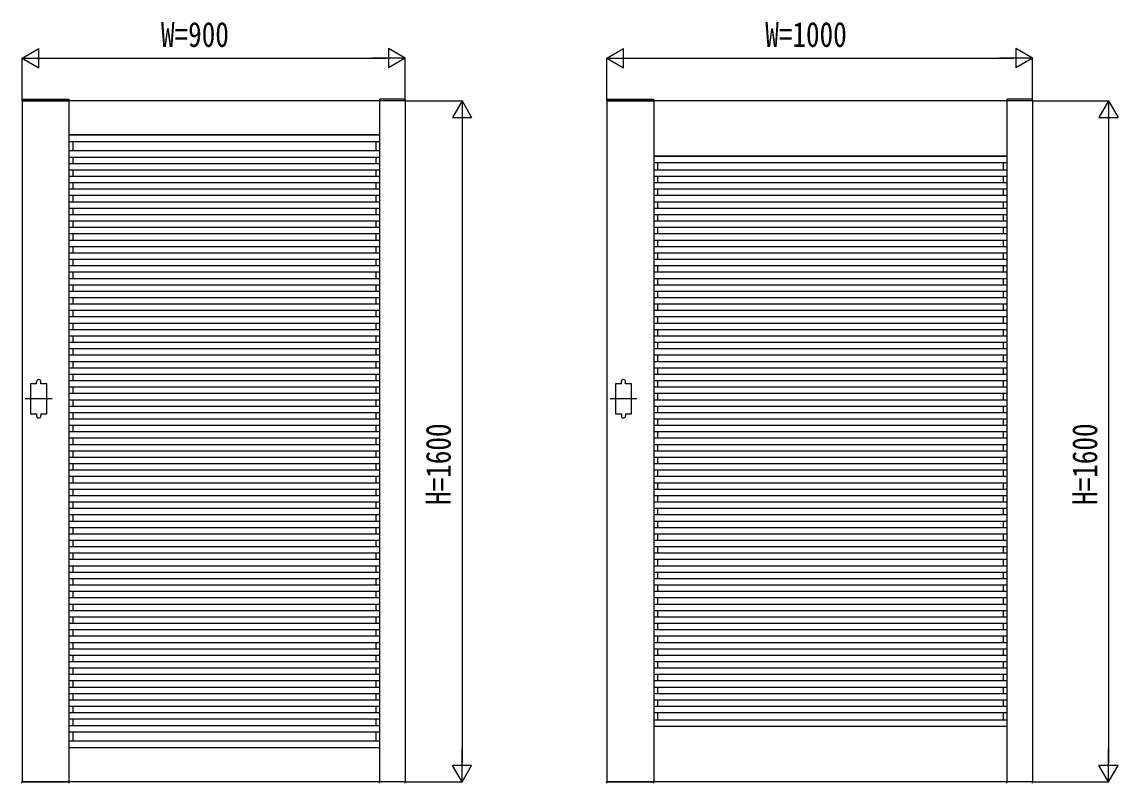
# Model space of a CAD drawing. Units: millimetres, scale not verified. Extents: x -8410 to 8410, y -5940 to 5940.
# Drawn here: x 30 to 2606, y -2905 to -1117 of the extents above; entities that cross this region are included whole.
import ezdxf
from ezdxf.enums import TextEntityAlignment as Align

# ---------------------------------------------------------------- set-up
doc = ezdxf.new("R2010")
doc.units = ezdxf.units.MM
doc.header["$LTSCALE"] = 30
doc.layers.add('0-3_YKK_A1', color=4, linetype='Continuous')
doc.layers.add('0-4_YKK_D', color=6, linetype='Continuous')
doc.styles.add('ＭＳ ゴシック', font='')
doc.styles.get('ＭＳ ゴシック').set_extended_font_data('MS Gothic')

msp = doc.modelspace()

# ---------------------------------------------------------------- linework, layer by layer
at = {"layer": '0-3_YKK_A1'}
for p, q in [((30.27, -1299.72), (30.14, -1302.27)), ((30.14, -1302.27), (141.14, -1302.27)), ((30.64, -1302.27), (30.64, -2902.27)), ((930.64, -1302.27), (30.64, -1302.27)), ((31.27, -1298.77), (140.01, -1298.77)), ((140.64, -1302.27), (140.64, -2902.27)), ((141, -1299.72), (141.14, -1302.27)), ((870.27, -1299.72), (870.14, -1302.27)), ((931.14, -1302.27), (870.14, -1302.27)), ((870.64, -1302.27), (870.64, -2902.27)), ((930.01, -1298.77), (871.27, -1298.77)), ((930.64, -1302.27), (930.64, -2902.27)), ((931, -1299.72), (931.14, -1302.27)), ((1404.33, -1299.72), (1404.2, -1302.27)), ((1404.2, -1302.27), (1515.2, -1302.27)), ((1404.7, -1302.27), (1404.7, -2902.27)), ((2404.7, -1302.27), (1404.7, -1302.27)), ((1405.33, -1298.77), (1514.06, -1298.77)), ((1514.7, -1302.27), (1514.7, -2902.27)), ((1515.06, -1299.72), (1515.2, -1302.27)), ((2344.33, -1299.72), (2344.2, -1302.27)), ((2405.2, -1302.27), (2344.2, -1302.27)), ((2344.7, -1302.27), (2344.7, -2902.27)), ((2404.06, -1298.77), (2345.33, -1298.77)), ((2404.7, -1302.27), (2404.7, -2902.27)), ((2405.06, -1299.72), (2405.2, -1302.27)), ((870.64, -1382.27), (140.64, -1382.27)), ((870.64, -1383.37), (140.64, -1383.37)), ((149.44, -1382.27), (149.44, -1383.37)), ((861.84, -1382.27), (861.84, -1383.37)), ((870.64, -1398.37), (140.64, -1398.37)), ((149.44, -1398.37), (149.44, -1420.07)), ((861.84, -1398.37), (861.84, -1420.07)), ((870.64, -1420.07), (140.64, -1420.07)), ((870.64, -1435.07), (140.64, -1435.07)), ((149.44, -1435.07), (149.44, -1450.07)), ((861.84, -1435.07), (861.84, -1450.07)), ((2344.7, -1432.27), (1514.7, -1432.27)), ((2344.7, -1433.37), (1514.7, -1433.37)), ((1523.5, -1432.27), (1523.5, -1433.37)), ((2335.9, -1432.27), (2335.9, -1433.37)), ((870.64, -1450.07), (140.64, -1450.07)), ((870.64, -1465.07), (140.64, -1465.07)), ((149.44, -1465.07), (149.44, -1480.07)), ((861.84, -1465.07), (861.84, -1480.07)), ((2344.7, -1448.37), (1514.7, -1448.37)), ((2344.7, -1465.07), (1514.7, -1465.07)), ((1523.5, -1448.37), (1523.5, -1465.07)), ((2335.9, -1448.37), (2335.9, -1465.07)), ((870.64, -1480.07), (140.64, -1480.07)), ((2344.7, -1480.07), (1514.7, -1480.07)), ((1523.5, -1480.07), (1523.5, -1495.07)), ((2335.9, -1480.07), (2335.9, -1495.07)), ((870.64, -1495.07), (140.64, -1495.07)), ((870.64, -1510.07), (140.64, -1510.07)), ((149.44, -1495.07), (149.44, -1510.07)), ((861.84, -1495.07), (861.84, -1510.07)), ((2344.7, -1495.07), (1514.7, -1495.07)), ((2344.7, -1510.07), (1514.7, -1510.07)), ((1523.5, -1510.07), (1523.5, -1525.07)), ((2335.9, -1510.07), (2335.9, -1525.07)), ((870.64, -1525.07), (140.64, -1525.07)), ((870.64, -1540.07), (140.64, -1540.07)), ((149.44, -1525.07), (149.44, -1540.07)), ((861.84, -1525.07), (861.84, -1540.07)), ((2344.7, -1525.07), (1514.7, -1525.07)), ((2344.7, -1540.07), (1514.7, -1540.07)), ((1523.5, -1540.07), (1523.5, -1555.07)), ((2335.9, -1540.07), (2335.9, -1555.07)), ((870.64, -1555.07), (140.64, -1555.07)), ((870.64, -1570.07), (140.64, -1570.07)), ((149.44, -1555.07), (149.44, -1570.07)), ((861.84, -1555.07), (861.84, -1570.07)), ((2344.7, -1555.07), (1514.7, -1555.07)), ((2344.7, -1570.07), (1514.7, -1570.07)), ((1523.5, -1570.07), (1523.5, -1585.07)), ((2335.9, -1570.07), (2335.9, -1585.07)), ((870.64, -1585.07), (140.64, -1585.07)), ((149.44, -1585.07), (149.44, -1600.07)), ((861.84, -1585.07), (861.84, -1600.07)), ((2344.7, -1585.07), (1514.7, -1585.07)), ((870.64, -1600.07), (140.64, -1600.07)), ((870.64, -1615.07), (140.64, -1615.07)), ((149.44, -1615.07), (149.44, -1630.07)), ((861.84, -1615.07), (861.84, -1630.07)), ((2344.7, -1600.07), (1514.7, -1600.07)), ((2344.7, -1615.07), (1514.7, -1615.07)), ((1523.5, -1600.07), (1523.5, -1615.07)), ((2335.9, -1600.07), (2335.9, -1615.07)), ((870.64, -1630.07), (140.64, -1630.07)), ((870.64, -1645.07), (140.64, -1645.07)), ((149.44, -1645.07), (149.44, -1660.07)), ((861.84, -1645.07), (861.84, -1660.07)), ((2344.7, -1630.07), (1514.7, -1630.07)), ((2344.7, -1645.07), (1514.7, -1645.07)), ((1523.5, -1630.07), (1523.5, -1645.07)), ((2335.9, -1630.07), (2335.9, -1645.07)), ((870.64, -1660.07), (140.64, -1660.07)), ((2344.7, -1660.07), (1514.7, -1660.07)), ((1523.5, -1660.07), (1523.5, -1675.07)), ((2335.9, -1660.07), (2335.9, -1675.07)), ((870.64, -1675.07), (140.64, -1675.07)), ((870.64, -1690.07), (140.64, -1690.07)), ((149.44, -1675.07), (149.44, -1690.07)), ((861.84, -1675.07), (861.84, -1690.07)), ((2344.7, -1675.07), (1514.7, -1675.07)), ((2344.7, -1690.07), (1514.7, -1690.07)), ((1523.5, -1690.07), (1523.5, -1705.07)), ((2335.9, -1690.07), (2335.9, -1705.07)), ((870.64, -1705.07), (140.64, -1705.07)), ((870.64, -1720.07), (140.64, -1720.07)), ((149.44, -1705.07), (149.44, -1720.07)), ((861.84, -1705.07), (861.84, -1720.07)), ((2344.7, -1705.07), (1514.7, -1705.07)), ((2344.7, -1720.07), (1514.7, -1720.07)), ((1523.5, -1720.07), (1523.5, -1735.07)), ((2335.9, -1720.07), (2335.9, -1735.07)), ((870.64, -1735.07), (140.64, -1735.07)), ((870.64, -1750.07), (140.64, -1750.07)), ((149.44, -1735.07), (149.44, -1750.07)), ((861.84, -1735.07), (861.84, -1750.07)), ((2344.7, -1735.07), (1514.7, -1735.07)), ((2344.7, -1750.07), (1514.7, -1750.07)), ((1523.5, -1750.07), (1523.5, -1765.07)), ((2335.9, -1750.07), (2335.9, -1765.07)), ((870.64, -1765.07), (140.64, -1765.07)), ((149.44, -1765.07), (149.44, -1780.07)), ((861.84, -1765.07), (861.84, -1780.07)), ((2344.7, -1765.07), (1514.7, -1765.07)), ((870.64, -1780.07), (140.64, -1780.07)), ((870.64, -1795.07), (140.64, -1795.07)), ((149.44, -1795.07), (149.44, -1810.07)), ((861.84, -1795.07), (861.84, -1810.07)), ((2344.7, -1780.07), (1514.7, -1780.07)), ((2344.7, -1795.07), (1514.7, -1795.07)), ((1523.5, -1780.07), (1523.5, -1795.07)), ((2335.9, -1780.07), (2335.9, -1795.07)), ((870.64, -1810.07), (140.64, -1810.07)), ((870.64, -1825.07), (140.64, -1825.07)), ((149.44, -1825.07), (149.44, -1840.07)), ((861.84, -1825.07), (861.84, -1840.07)), ((2344.7, -1810.07), (1514.7, -1810.07)), ((2344.7, -1825.07), (1514.7, -1825.07)), ((1523.5, -1810.07), (1523.5, -1825.07)), ((2335.9, -1810.07), (2335.9, -1825.07)), ((870.64, -1840.07), (140.64, -1840.07)), ((2344.7, -1840.07), (1514.7, -1840.07)), ((1523.5, -1840.07), (1523.5, -1855.07)), ((2335.9, -1840.07), (2335.9, -1855.07)), ((870.64, -1855.07), (140.64, -1855.07)), ((870.64, -1870.07), (140.64, -1870.07)), ((149.44, -1855.07), (149.44, -1870.07)), ((861.84, -1855.07), (861.84, -1870.07)), ((2344.7, -1855.07), (1514.7, -1855.07)), ((2344.7, -1870.07), (1514.7, -1870.07)), ((1523.5, -1870.07), (1523.5, -1885.07)), ((2335.9, -1870.07), (2335.9, -1885.07)), ((870.64, -1885.07), (140.64, -1885.07)), ((870.64, -1900.07), (140.64, -1900.07)), ((149.44, -1885.07), (149.44, -1900.07)), ((861.84, -1885.07), (861.84, -1900.07)), ((2344.7, -1885.07), (1514.7, -1885.07)), ((2344.7, -1900.07), (1514.7, -1900.07)), ((1523.5, -1900.07), (1523.5, -1915.07)), ((2335.9, -1900.07), (2335.9, -1915.07)), ((870.64, -1915.07), (140.64, -1915.07)), ((870.64, -1930.07), (140.64, -1930.07)), ((149.44, -1915.07), (149.44, -1930.07)), ((861.84, -1915.07), (861.84, -1930.07)), ((2344.7, -1915.07), (1514.7, -1915.07)), ((2344.7, -1930.07), (1514.7, -1930.07)), ((1523.5, -1930.07), (1523.5, -1945.07)), ((2335.9, -1930.07), (2335.9, -1945.07)), ((870.64, -1945.07), (140.64, -1945.07)), ((149.44, -1945.07), (149.44, -1960.07)), ((861.84, -1945.07), (861.84, -1960.07)), ((2344.7, -1945.07), (1514.7, -1945.07)), ((64.64, -1967.27), (64.64, -1962.27)), ((74.64, -1967.27), (74.64, -1962.27)), ((870.64, -1960.07), (140.64, -1960.07)), ((870.64, -1975.07), (140.64, -1975.07)), ((149.44, -1975.07), (149.44, -1990.07)), ((861.84, -1975.07), (861.84, -1990.07)), ((1438.7, -1967.27), (1438.7, -1962.27)), ((1448.7, -1967.27), (1448.7, -1962.27)), ((2344.7, -1960.07), (1514.7, -1960.07)), ((2344.7, -1975.07), (1514.7, -1975.07)), ((1523.5, -1960.07), (1523.5, -1975.07)), ((2335.9, -1960.07), (2335.9, -1975.07)), ((101.14, -2002.27), (38.14, -2002.27)), ((870.64, -1990.07), (140.64, -1990.07)), ((870.64, -2005.07), (140.64, -2005.07)), ((149.44, -2005.07), (149.44, -2020.07)), ((861.84, -2005.07), (861.84, -2020.07)), ((1475.2, -2002.27), (1412.2, -2002.27)), ((2344.7, -1990.07), (1514.7, -1990.07)), ((2344.7, -2005.07), (1514.7, -2005.07)), ((1523.5, -1990.07), (1523.5, -2005.07)), ((2335.9, -1990.07), (2335.9, -2005.07)), ((870.64, -2020.07), (140.64, -2020.07)), ((2344.7, -2020.07), (1514.7, -2020.07)), ((1523.5, -2020.07), (1523.5, -2035.07)), ((2335.9, -2020.07), (2335.9, -2035.07)), ((64.64, -2037.27), (64.64, -2042.27)), ((74.64, -2037.27), (74.64, -2042.27)), ((870.64, -2035.07), (140.64, -2035.07)), ((870.64, -2050.07), (140.64, -2050.07)), ((149.44, -2035.07), (149.44, -2050.07)), ((861.84, -2035.07), (861.84, -2050.07)), ((1438.7, -2037.27), (1438.7, -2042.27)), ((1448.7, -2037.27), (1448.7, -2042.27)), ((2344.7, -2035.07), (1514.7, -2035.07)), ((2344.7, -2050.07), (1514.7, -2050.07)), ((1523.5, -2050.07), (1523.5, -2065.07)), ((2335.9, -2050.07), (2335.9, -2065.07)), ((870.64, -2065.07), (140.64, -2065.07)), ((870.64, -2080.07), (140.64, -2080.07)), ((149.44, -2065.07), (149.44, -2080.07)), ((861.84, -2065.07), (861.84, -2080.07)), ((2344.7, -2065.07), (1514.7, -2065.07)), ((2344.7, -2080.07), (1514.7, -2080.07)), ((1523.5, -2080.07), (1523.5, -2095.07)), ((2335.9, -2080.07), (2335.9, -2095.07)), ((870.64, -2095.07), (140.64, -2095.07)), ((870.64, -2110.07), (140.64, -2110.07)), ((149.44, -2095.07), (149.44, -2110.07)), ((861.84, -2095.07), (861.84, -2110.07)), ((2344.7, -2095.07), (1514.7, -2095.07)), ((2344.7, -2110.07), (1514.7, -2110.07)), ((1523.5, -2110.07), (1523.5, -2125.07)), ((2335.9, -2110.07), (2335.9, -2125.07)), ((870.64, -2125.07), (140.64, -2125.07)), ((149.44, -2125.07), (149.44, -2140.07)), ((861.84, -2125.07), (861.84, -2140.07)), ((2344.7, -2125.07), (1514.7, -2125.07)), ((870.64, -2140.07), (140.64, -2140.07)), ((870.64, -2155.07), (140.64, -2155.07)), ((149.44, -2155.07), (149.44, -2170.07)), ((861.84, -2155.07), (861.84, -2170.07)), ((2344.7, -2140.07), (1514.7, -2140.07)), ((2344.7, -2155.07), (1514.7, -2155.07)), ((1523.5, -2140.07), (1523.5, -2155.07)), ((2335.9, -2140.07), (2335.9, -2155.07)), ((870.64, -2170.07), (140.64, -2170.07)), ((870.64, -2185.07), (140.64, -2185.07)), ((149.44, -2185.07), (149.44, -2200.07)), ((861.84, -2185.07), (861.84, -2200.07)), ((2344.7, -2170.07), (1514.7, -2170.07)), ((2344.7, -2185.07), (1514.7, -2185.07)), ((1523.5, -2170.07), (1523.5, -2185.07)), ((2335.9, -2170.07), (2335.9, -2185.07)), ((870.64, -2200.07), (140.64, -2200.07)), ((870.64, -2215.07), (140.64, -2215.07)), ((149.44, -2215.07), (149.44, -2230.07)), ((861.84, -2215.07), (861.84, -2230.07)), ((2344.7, -2200.07), (1514.7, -2200.07)), ((2344.7, -2215.07), (1514.7, -2215.07)), ((1523.5, -2200.07), (1523.5, -2215.07)), ((2335.9, -2200.07), (2335.9, -2215.07)), ((870.64, -2230.07), (140.64, -2230.07)), ((2344.7, -2230.07), (1514.7, -2230.07)), ((1523.5, -2230.07), (1523.5, -2245.07)), ((2335.9, -2230.07), (2335.9, -2245.07)), ((870.64, -2245.07), (140.64, -2245.07)), ((870.64, -2260.07), (140.64, -2260.07)), ((149.44, -2245.07), (149.44, -2260.07)), ((861.84, -2245.07), (861.84, -2260.07)), ((2344.7, -2245.07), (1514.7, -2245.07)), ((2344.7, -2260.07), (1514.7, -2260.07)), ((1523.5, -2260.07), (1523.5, -2275.07)), ((2335.9, -2260.07), (2335.9, -2275.07)), ((870.64, -2275.07), (140.64, -2275.07)), ((870.64, -2290.07), (140.64, -2290.07)), ((149.44, -2275.07), (149.44, -2290.07)), ((861.84, -2275.07), (861.84, -2290.07)), ((2344.7, -2275.07), (1514.7, -2275.07)), ((2344.7, -2290.07), (1514.7, -2290.07)), ((1523.5, -2290.07), (1523.5, -2305.07)), ((2335.9, -2290.07), (2335.9, -2305.07)), ((870.64, -2305.07), (140.64, -2305.07)), ((149.44, -2305.07), (149.44, -2320.07)), ((861.84, -2305.07), (861.84, -2320.07)), ((2344.7, -2305.07), (1514.7, -2305.07)), ((870.64, -2320.07), (140.64, -2320.07)), ((870.64, -2335.07), (140.64, -2335.07)), ((149.44, -2335.07), (149.44, -2350.07)), ((861.84, -2335.07), (861.84, -2350.07)), ((2344.7, -2320.07), (1514.7, -2320.07)), ((2344.7, -2335.07), (1514.7, -2335.07)), ((1523.5, -2320.07), (1523.5, -2335.07)), ((2335.9, -2320.07), (2335.9, -2335.07)), ((870.64, -2350.07), (140.64, -2350.07)), ((870.64, -2365.07), (140.64, -2365.07)), ((149.44, -2365.07), (149.44, -2380.07)), ((861.84, -2365.07), (861.84, -2380.07)), ((2344.7, -2350.07), (1514.7, -2350.07)), ((2344.7, -2365.07), (1514.7, -2365.07)), ((1523.5, -2350.07), (1523.5, -2365.07)), ((2335.9, -2350.07), (2335.9, -2365.07)), ((870.64, -2380.07), (140.64, -2380.07)), ((870.64, -2395.07), (140.64, -2395.07)), ((149.44, -2395.07), (149.44, -2410.07)), ((861.84, -2395.07), (861.84, -2410.07)), ((2344.7, -2380.07), (1514.7, -2380.07)), ((2344.7, -2395.07), (1514.7, -2395.07)), ((1523.5, -2380.07), (1523.5, -2395.07)), ((2335.9, -2380.07), (2335.9, -2395.07)), ((870.64, -2410.07), (140.64, -2410.07)), ((2344.7, -2410.07), (1514.7, -2410.07)), ((1523.5, -2410.07), (1523.5, -2425.07)), ((2335.9, -2410.07), (2335.9, -2425.07)), ((870.64, -2425.07), (140.64, -2425.07)), ((870.64, -2440.07), (140.64, -2440.07)), ((149.44, -2425.07), (149.44, -2440.07)), ((861.84, -2425.07), (861.84, -2440.07)), ((2344.7, -2425.07), (1514.7, -2425.07)), ((2344.7, -2440.07), (1514.7, -2440.07)), ((1523.5, -2440.07), (1523.5, -2455.07)), ((2335.9, -2440.07), (2335.9, -2455.07)), ((870.64, -2455.07), (140.64, -2455.07)), ((870.64, -2470.07), (140.64, -2470.07)), ((149.44, -2455.07), (149.44, -2470.07)), ((861.84, -2455.07), (861.84, -2470.07)), ((2344.7, -2455.07), (1514.7, -2455.07)), ((2344.7, -2470.07), (1514.7, -2470.07)), ((1523.5, -2470.07), (1523.5, -2485.07)), ((2335.9, -2470.07), (2335.9, -2485.07)), ((870.64, -2485.07), (140.64, -2485.07)), ((149.44, -2485.07), (149.44, -2500.07)), ((861.84, -2485.07), (861.84, -2500.07)), ((2344.7, -2485.07), (1514.7, -2485.07)), ((870.64, -2500.07), (140.64, -2500.07)), ((870.64, -2515.07), (140.64, -2515.07)), ((149.44, -2515.07), (149.44, -2530.07)), ((861.84, -2515.07), (861.84, -2530.07)), ((2344.7, -2500.07), (1514.7, -2500.07)), ((2344.7, -2515.07), (1514.7, -2515.07)), ((1523.5, -2500.07), (1523.5, -2515.07)), ((2335.9, -2500.07), (2335.9, -2515.07)), ((870.64, -2530.07), (140.64, -2530.07)), ((870.64, -2545.07), (140.64, -2545.07)), ((149.44, -2545.07), (149.44, -2560.07)), ((861.84, -2545.07), (861.84, -2560.07)), ((2344.7, -2530.07), (1514.7, -2530.07)), ((2344.7, -2545.07), (1514.7, -2545.07)), ((1523.5, -2530.07), (1523.5, -2545.07)), ((2335.9, -2530.07), (2335.9, -2545.07)), ((870.64, -2560.07), (140.64, -2560.07)), ((870.64, -2575.07), (140.64, -2575.07)), ((149.44, -2575.07), (149.44, -2590.07)), ((861.84, -2575.07), (861.84, -2590.07)), ((2344.7, -2560.07), (1514.7, -2560.07)), ((2344.7, -2575.07), (1514.7, -2575.07)), ((1523.5, -2560.07), (1523.5, -2575.07)), ((2335.9, -2560.07), (2335.9, -2575.07)), ((870.64, -2590.07), (140.64, -2590.07)), ((2344.7, -2590.07), (1514.7, -2590.07)), ((1523.5, -2590.07), (1523.5, -2605.07)), ((2335.9, -2590.07), (2335.9, -2605.07)), ((870.64, -2605.07), (140.64, -2605.07)), ((870.64, -2620.07), (140.64, -2620.07)), ((149.44, -2605.07), (149.44, -2620.07)), ((861.84, -2605.07), (861.84, -2620.07)), ((2344.7, -2605.07), (1514.7, -2605.07)), ((2344.7, -2620.07), (1514.7, -2620.07)), ((1523.5, -2620.07), (1523.5, -2635.07)), ((2335.9, -2620.07), (2335.9, -2635.07)), ((870.64, -2635.07), (140.64, -2635.07)), ((870.64, -2650.07), (140.64, -2650.07)), ((149.44, -2635.07), (149.44, -2650.07)), ((861.84, -2635.07), (861.84, -2650.07)), ((2344.7, -2635.07), (1514.7, -2635.07)), ((2344.7, -2650.07), (1514.7, -2650.07)), ((1523.5, -2650.07), (1523.5, -2665.07)), ((2335.9, -2650.07), (2335.9, -2665.07)), ((870.64, -2665.07), (140.64, -2665.07)), ((149.44, -2665.07), (149.44, -2680.07)), ((861.84, -2665.07), (861.84, -2680.07)), ((2344.7, -2665.07), (1514.7, -2665.07)), ((870.64, -2680.07), (140.64, -2680.07)), ((870.64, -2695.07), (140.64, -2695.07)), ((149.44, -2695.07), (149.44, -2710.07)), ((861.84, -2695.07), (861.84, -2710.07)), ((2344.7, -2680.07), (1514.7, -2680.07)), ((2344.7, -2695.07), (1514.7, -2695.07)), ((1523.5, -2680.07), (1523.5, -2695.07)), ((2335.9, -2680.07), (2335.9, -2695.07)), ((870.64, -2710.07), (140.64, -2710.07)), ((870.64, -2725.07), (140.64, -2725.07)), ((149.44, -2725.07), (149.44, -2740.07)), ((861.84, -2725.07), (861.84, -2740.07)), ((2344.7, -2710.07), (1514.7, -2710.07)), ((2344.7, -2725.07), (1514.7, -2725.07)), ((1523.5, -2710.07), (1523.5, -2725.07)), ((2335.9, -2710.07), (2335.9, -2725.07)), ((870.64, -2740.07), (140.64, -2740.07)), ((870.64, -2755.07), (140.64, -2755.07)), ((149.44, -2755.07), (149.44, -2770.07)), ((861.84, -2755.07), (861.84, -2770.07)), ((2344.7, -2740.07), (1514.7, -2740.07)), ((1523.5, -2740.07), (1523.5, -2756.77)), ((2335.9, -2740.07), (2335.9, -2756.77)), ((870.64, -2770.07), (140.64, -2770.07)), ((2344.7, -2756.77), (1514.7, -2756.77)), ((2344.7, -2771.77), (1514.7, -2771.77)), ((2344.7, -2772.27), (1514.7, -2772.27)), ((1523.5, -2771.77), (1523.5, -2772.27)), ((1523.5, -2771.77), (1523.5, -2772.27)), ((1523.5, -2771.77), (1523.5, -2772.27)), ((2335.9, -2771.77), (2335.9, -2772.27)), ((870.64, -2785.07), (140.64, -2785.07)), ((870.64, -2806.77), (140.64, -2806.77)), ((149.44, -2785.07), (149.44, -2806.77)), ((861.84, -2785.07), (861.84, -2806.77)), ((870.64, -2821.77), (140.64, -2821.77)), ((870.64, -2822.27), (140.64, -2822.27)), ((149.44, -2821.77), (149.44, -2822.27)), ((861.84, -2821.77), (861.84, -2822.27)), ((30.14, -2902.27), (141.14, -2902.27)), ((30.27, -2904.82), (30.14, -2902.27)), ((930.64, -2902.27), (30.64, -2902.27)), ((141, -2904.82), (141.14, -2902.27)), ((931.14, -2902.27), (870.14, -2902.27)), ((870.27, -2904.82), (870.14, -2902.27)), ((931, -2904.82), (931.14, -2902.27)), ((1404.2, -2902.27), (1515.2, -2902.27)), ((1404.33, -2904.82), (1404.2, -2902.27)), ((2404.7, -2902.27), (1404.7, -2902.27)), ((1515.06, -2904.82), (1515.2, -2902.27)), ((2405.2, -2902.27), (2344.2, -2902.27)), ((2344.33, -2904.82), (2344.2, -2902.27)), ((2405.06, -2904.82), (2405.2, -2902.27))]:
    msp.add_line(p, q, dxfattribs=at)
for points in [[(64.64, -1967.27), (50.64, -1967.27), (50.64, -2037.27), (64.64, -2037.27)], [(74.64, -2037.27), (88.64, -2037.27), (88.64, -1967.27), (74.64, -1967.27)], [(1438.7, -1967.27), (1424.7, -1967.27), (1424.7, -2037.27), (1438.7, -2037.27)], [(1448.7, -2037.27), (1462.7, -2037.27), (1462.7, -1967.27), (1448.7, -1967.27)]]:
    msp.add_lwpolyline(points, dxfattribs=at)
for centre, radius, start, end in [((31.27, -1299.77), 1, 90, 177), ((140.01, -1299.77), 1, 3, 90), ((871.27, -1299.77), 1, 90, 177), ((930.01, -1299.77), 1, 3, 90), ((1405.33, -1299.77), 1, 90, 177), ((1514.06, -1299.77), 1, 3, 90), ((2345.33, -1299.77), 1, 90, 177), ((2404.06, -1299.77), 1, 3, 90), ((69.64, -1962.27), 5, 0, 180), ((1443.7, -1962.27), 5, 0, 180), ((69.64, -2042.27), 5, 180, 0), ((1443.7, -2042.27), 5, 180, 0)]:
    msp.add_arc(centre, radius, start, end, dxfattribs=at)
at = {"layer": '0-4_YKK_D'}
for p, q in [((30.64, -1202.27), (69.61, -1179.77)), ((69.61, -1224.77), (69.61, -1179.77)), ((930.64, -1202.27), (891.67, -1179.77)), ((891.67, -1179.77), (891.67, -1224.77)), ((1404.7, -1202.27), (1443.67, -1179.77)), ((1443.67, -1224.77), (1443.67, -1179.77)), ((2404.7, -1202.27), (2365.73, -1179.77)), ((2365.73, -1179.77), (2365.73, -1224.77)), ((30.64, -1300.27), (30.64, -1201.27)), ((30.64, -1202.27), (69.61, -1224.77)), ((30.64, -1202.27), (108.58, -1202.27)), ((75.64, -1202.27), (885.64, -1202.27)), ((930.64, -1202.27), (852.7, -1202.27)), ((930.64, -1202.27), (891.67, -1224.77)), ((930.64, -1300.27), (930.64, -1201.27)), ((1404.7, -1300.27), (1404.7, -1201.27)), ((1404.7, -1202.27), (1443.67, -1224.77)), ((1404.7, -1202.27), (1482.64, -1202.27)), ((1449.7, -1202.27), (2359.7, -1202.27)), ((2404.7, -1202.27), (2326.75, -1202.27)), ((2404.7, -1202.27), (2365.73, -1224.77)), ((2404.7, -1300.27), (2404.7, -1201.27)), ((932.64, -1302.27), (1065.43, -1302.27)), ((1064.43, -1302.27), (1041.93, -1341.24)), ((1064.43, -1302.27), (1086.93, -1341.24)), ((1064.43, -1302.27), (1064.43, -1380.21)), ((2406.7, -1302.27), (2584.47, -1302.27)), ((2583.47, -1302.27), (2560.97, -1341.24)), ((2583.47, -1302.27), (2605.97, -1341.24)), ((2583.47, -1302.27), (2583.47, -1380.21)), ((1041.93, -1341.24), (1086.93, -1341.24)), ((1064.43, -1347.27), (1064.43, -2857.27)), ((2560.97, -1341.24), (2605.97, -1341.24)), ((2583.47, -1347.27), (2583.47, -2857.27)), ((1064.43, -2902.27), (1064.43, -2824.33)), ((2583.47, -2902.27), (2583.47, -2824.33)), ((1064.43, -2902.27), (1041.93, -2863.3)), ((1086.93, -2863.3), (1041.93, -2863.3)), ((1064.43, -2902.27), (1086.93, -2863.3)), ((2583.47, -2902.27), (2560.97, -2863.3)), ((2605.97, -2863.3), (2560.97, -2863.3)), ((2583.47, -2902.27), (2605.97, -2863.3)), ((932.64, -2902.27), (1065.43, -2902.27)), ((2406.7, -2902.27), (2584.47, -2902.27))]:
    msp.add_line(p, q, dxfattribs=at)

# ---------------------------------------------------------------- texts
at = {"layer": '0-4_YKK_D', "style": 'ＭＳ ゴシック', "width": 0.8}
for s, p in [('W=900', (356.91, -1193.27)), ('W=1000', (1776.84, -1193.27))]:
    msp.add_text(s, height=58.65, dxfattribs=at).set_placement(p, align=Align.BOTTOM_LEFT)
for p in [(1055.43, -2251.6), (2574.47, -2251.6)]:
    msp.add_text('H=1600', height=58.65, rotation=90, dxfattribs=at).set_placement(p, align=Align.BOTTOM_LEFT)

doc.saveas('drawing.dxf')
